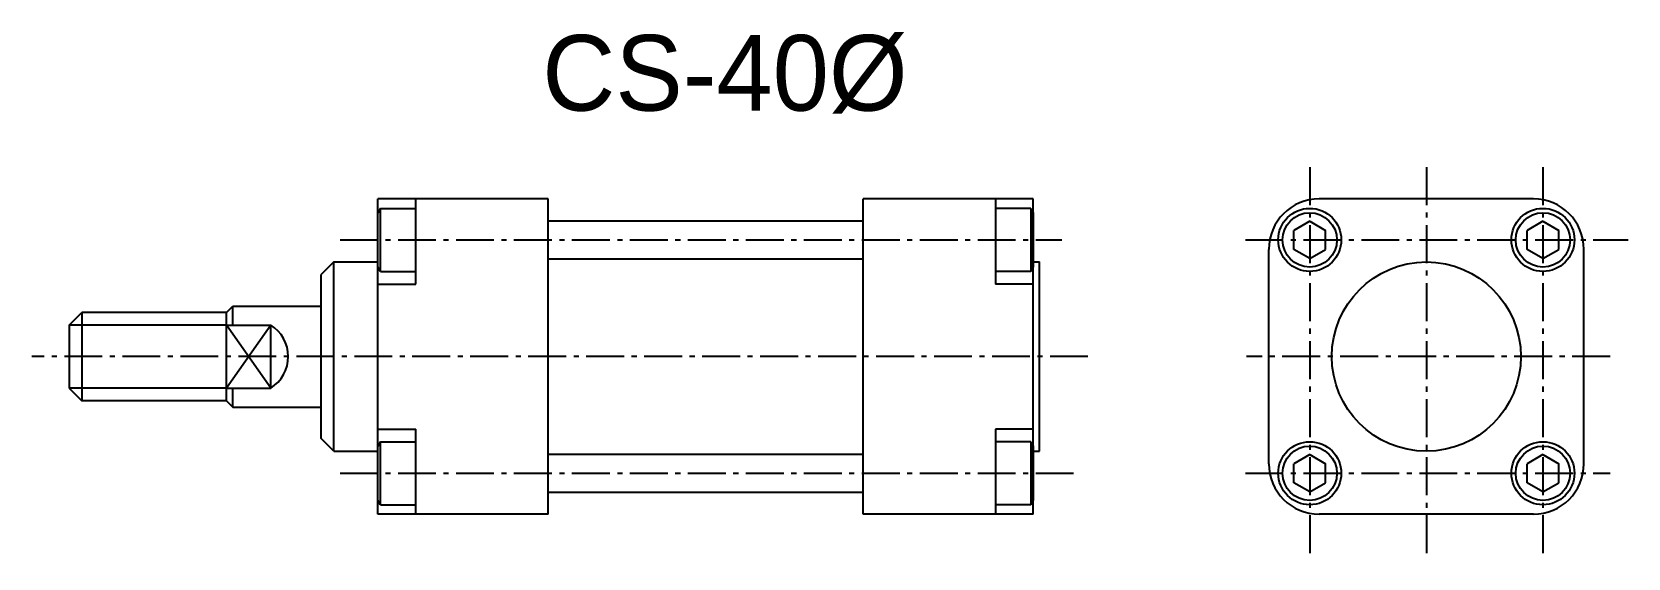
# Model space of a CAD drawing. Extents: x 197 to 450, y 323 to 406.
import ezdxf

# ---------------------------------------------------------------- set-up
doc = ezdxf.new("R2010")
doc.units = 0
doc.header["$MEASUREMENT"] = 0
doc.linetypes.add('SCENTER', pattern=[9.2, 6, -1.2, 0.8, -1.2])
for name, color, linetype in [('CON', 2, 'CONTINUOUS'), ('SCEN', 1, 'SCENTER'), ('UTI', 7, 'CONTINUOUS')]:
    doc.layers.add(name, color=color, linetype=linetype)

# ---------------------------------------------------------------- blocks, each defined once
blk = doc.blocks.new('00000093')
at = {"layer": 'CON'}
for p, q in [((-2.95, 0), (-1.51, 2.5)), ((-1.51, 2.5), (1.51, 2.5)), ((2.95, 0), (1.51, 2.5)), ((2.95, 0), (1.51, -2.5)), ((-2.95, 0), (-1.51, -2.5)), ((-1.51, -2.5), (1.51, -2.5))]:
    blk.add_line(p, q, dxfattribs=at)
for radius in [5, 4.31]:
    blk.add_circle((0, 0), radius, dxfattribs=at)

msp = doc.modelspace()

# ---------------------------------------------------------------- linework, layer by layer
at = {"layer": 'CON'}
for p, q in [((252.11, 329.7), (252.11, 379.7)), ((279.11, 379.7), (252.11, 379.7)), ((252.51, 378.2), (252.11, 377.51)), ((252.11, 368.9), (252.11, 377.51)), ((252.51, 368.2), (252.51, 378.2)), ((252.51, 378.2), (258.11, 378.2)), ((258.11, 366.2), (258.11, 379.7)), ((279.11, 329.7), (279.11, 379.7)), ((329.11, 329.7), (329.11, 379.7)), ((356.11, 379.7), (329.11, 379.7)), ((350.11, 379.7), (350.11, 366.2)), ((355.71, 378.2), (350.11, 378.2)), ((355.71, 378.2), (355.71, 368.2)), ((355.71, 378.2), (356.11, 377.51)), ((356.11, 329.7), (356.11, 379.7)), ((356.11, 377.51), (356.11, 368.9)), ((435.47, 379.7), (401.47, 379.7)), ((279.11, 376.2), (329.11, 376.2)), ((279.11, 370.2), (329.11, 370.2)), ((393.47, 337.7), (393.47, 371.7)), ((443.47, 337.7), (443.47, 371.7)), ((245.11, 369.7), (243.11, 367.7)), ((243.11, 341.7), (243.11, 367.7)), ((245.11, 369.7), (252.11, 369.7)), ((245.11, 339.7), (245.11, 369.7)), ((252.51, 368.2), (252.11, 368.9)), ((252.51, 368.2), (258.11, 368.2)), ((355.71, 368.2), (350.11, 368.2)), ((355.71, 368.2), (356.11, 368.9)), ((356.11, 369.7), (357.11, 369.7)), ((357.11, 339.7), (357.11, 369.7)), ((252.11, 366.2), (258.11, 366.2)), ((356.11, 366.2), (350.11, 366.2)), ((228.11, 361.7), (229.11, 362.7)), ((229.11, 362.7), (243.11, 362.7)), ((229.11, 359.7), (229.11, 362.7)), ((203.11, 359.7), (205.12, 361.7)), ((203.11, 359.7), (203.11, 349.71)), ((228.11, 361.7), (205.12, 361.7)), ((205.12, 361.7), (205.12, 347.7)), ((228.11, 347.7), (228.11, 361.7)), ((228.11, 359.7), (235.11, 359.7)), ((235.11, 349.7), (235.11, 359.7)), ((203.11, 349.71), (205.12, 347.7)), ((228.11, 349.7), (235.11, 349.7)), ((229.11, 346.7), (229.11, 349.7)), ((228.11, 347.7), (205.12, 347.7)), ((228.11, 347.7), (229.11, 346.7)), ((229.11, 346.7), (243.11, 346.7)), ((252.11, 343.2), (258.11, 343.2)), ((258.11, 329.7), (258.11, 343.2)), ((350.11, 343.2), (350.11, 329.7)), ((356.11, 343.2), (350.11, 343.2)), ((245.11, 339.7), (243.11, 341.7)), ((245.11, 339.7), (252.11, 339.7)), ((252.51, 341.2), (252.11, 340.51)), ((252.11, 331.9), (252.11, 340.51)), ((252.51, 331.2), (252.51, 341.2)), ((252.51, 341.2), (258.11, 341.2)), ((355.71, 341.2), (350.11, 341.2)), ((355.71, 341.2), (355.71, 331.2)), ((355.71, 341.2), (356.11, 340.51)), ((356.11, 340.51), (356.11, 331.9)), ((356.11, 339.7), (357.11, 339.7)), ((279.11, 339.2), (329.11, 339.2)), ((252.51, 331.2), (252.11, 331.9)), ((279.11, 333.2), (329.11, 333.2)), ((355.71, 331.2), (356.11, 331.9)), ((279.11, 329.7), (252.11, 329.7)), ((252.51, 331.2), (258.11, 331.2)), ((356.11, 329.7), (329.11, 329.7)), ((355.71, 331.2), (350.11, 331.2)), ((435.47, 329.7), (401.47, 329.7))]:
    msp.add_line(p, q, dxfattribs=at)
msp.add_circle((418.47, 354.7), 15, dxfattribs=at)
for centre, radius, start, end in [((401.47, 371.7), 8, 90, 180), ((435.47, 371.7), 8, 0, 90), ((232.01, 354.7), 5.88, 301.7811, 58.2189), ((401.47, 337.7), 8, 180, 270), ((435.47, 337.7), 8, 270, 0)]:
    msp.add_arc(centre, radius, start, end, dxfattribs=at)
at = {"layer": 'SCEN'}
for p, q in [((399.97, 384.73), (399.97, 322.75)), ((418.47, 384.73), (418.47, 322.75)), ((436.97, 384.73), (436.97, 322.75)), ((246.11, 373.2), (360.64, 373.2)), ((389.76, 373.2), (450.48, 373.2)), ((364.78, 354.7), (197.22, 354.7)), ((447.62, 354.7), (389.92, 354.7)), ((246.11, 336.2), (363.64, 336.2)), ((389.76, 336.2), (447.62, 336.2))]:
    msp.add_line(p, q, dxfattribs=at)
at = {"layer": 'UTI'}
for p, q in [((228.11, 359.7), (203.11, 359.7)), ((235.11, 349.7), (228.11, 359.7)), ((235.11, 359.7), (228.11, 349.7)), ((228.11, 349.71), (203.11, 349.71))]:
    msp.add_line(p, q, dxfattribs=at)

# ---------------------------------------------------------------- block references
at = {"layer": 'CON', "rotation": 90}
for p in [(399.97, 373.2), (436.97, 373.2), (399.97, 336.2), (436.97, 336.2)]:
    msp.add_blockref('00000093', p, dxfattribs=at)

# ---------------------------------------------------------------- texts
at = {"layer": 'UTI'}
msp.add_text('CS-40%%C', height=12, dxfattribs=at).set_placement((278.2, 393.69))

doc.saveas('drawing.dxf')
